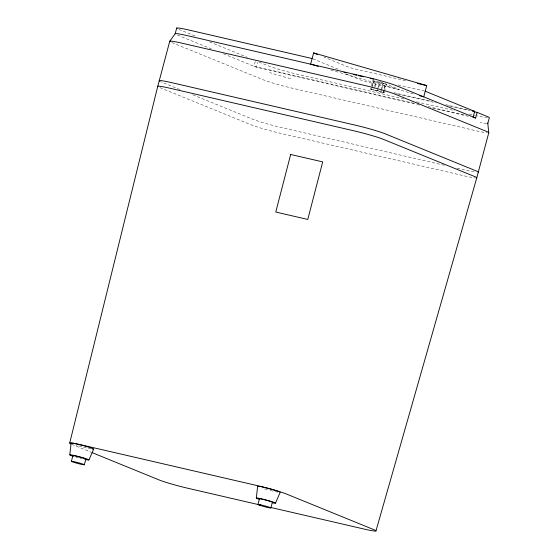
<?xml version="1.0" encoding="UTF-8"?>
<svg xmlns="http://www.w3.org/2000/svg" width="559" height="559" viewBox="0 0 559 559"><rect width="100%" height="100%" fill="white"/><g stroke="black" fill="none" stroke-linecap="round" stroke-linejoin="round"><path stroke-width="0.42" stroke-dasharray="2.79 2.1" d="M255.295 61.448L254.01 66.276L415.414 103.639M419.571 105.036L256.469 67.283L257.755 62.454M384.76 90.544L384.145 92.85L382.992 92.773L370.631 89.202L372.874 80.748L380.127 82.236L386.395 84.395L384.962 89.775M371.288 89.615L372.105 86.54M372.308 85.772L373.538 81.16L372.874 80.748M372.189 87.742L374.027 80.824M373.58 90.404L374.397 87.33M374.6 86.561L375.83 81.949L373.538 81.16M375.25 86.75L376.682 81.369M376.892 91.362L377.709 88.287M377.912 87.518L379.142 82.907L375.83 81.949M384.145 92.85L377.877 90.691L380.127 82.236M380.337 92.228L380.742 90.691M380.952 89.922L382.587 83.773L386.395 84.395M381.196 91.648L381.804 89.342M382.014 88.574L383.439 83.193M382.992 92.773L385.242 84.318M383.488 92.438L384.096 90.132M384.306 89.363L385.731 83.983M370.631 89.202L377.877 90.691M405.575 80.692L355.594 69.12A5.842 0.377 14.9 0 1 348.054 66.947L324.031 57.151M398.141 84.954L424.407 91.033M393.976 92.696L432.198 101.542M445.796 104.694L467.876 109.802M397.281 93.898L436.355 102.94M449.101 105.889L470.336 110.808M403.794 98.866L297.563 74.277A22.898 1.474 14.9 0 1 267.999 65.738L257.965 61.651M416.539 101.822L454.781 110.675M469.232 114.015L475.178 115.392M428.152 106.587L466.381 115.44M432.31 107.985L470.538 116.831M444.398 165.275L282.595 127.829A23.366 1.509 14.9 0 1 252.43 119.109L192.051 94.492M457.101 168.217L465.577 170.181A23.366 1.509 14.9 0 0 475.919 172.214M379.142 82.907L382.587 83.773M330.753 69.994L413.688 93.954M380.015 81.614L399.245 89.454L363.664 81.216L344.414 73.369M312.928 58.87L340.145 69.966M178.845 29.389L195.79 36.3M209.506 41.89L247.441 57.353M177.343 35.021L211.239 48.843M223.341 53.776L256.469 67.283M171.948 42.582L262.926 79.678A23.366 1.509 14.9 0 0 293.091 88.392L476.065 130.743A23.366 1.509 14.9 0 0 487.036 132.853M179.97 89.573L161.453 82.019A23.366 1.509 14.9 0 1 160.342 81.537M159.958 87.651L250.935 124.741A23.366 1.509 14.9 0 0 281.1 133.461L464.075 175.812A23.366 1.509 14.9 0 0 475.569 177.965M71.811 444.349L91.222 452.259M277.662 492.13A11.683 0.755 14.9 0 1 268.068 489.88M267.251 489.656A11.683 0.755 14.9 0 1 262.548 488.28M91.124 448.954A11.683 0.755 14.9 0 1 76.01 445.104M81.991 458.743A9.929 0.643 14.9 0 1 80.314 458.317M78.658 457.884A9.929 0.643 14.9 0 1 75.409 456.962M290.575 78.588A22.898 1.474 14.9 0 1 269.676 72.544M487.434 117.83A22.898 1.474 14.9 0 1 476.883 115.79M486.644 123.532A22.898 1.474 14.9 0 1 480.209 122.477"/><path stroke-width="0.84" d="M69.784 454.823L71.091 443.098A11.683 0.755 14.9 0 1 85.136 446.117A11.683 0.755 14.9 0 1 92.647 449.184M256.322 497.999L257.629 486.274A11.683 0.755 14.9 0 1 269.717 488.755A11.683 0.755 14.9 0 1 280.15 492.36L275.468 503.17M69.707 443.028L157.764 86.282L169.754 41.212L175.191 33.673L176.693 28.041M71.384 461.294L72.887 455.662M84.332 464.788A6.715 0.433 14.9 0 0 75.032 461.888A6.715 0.433 14.9 0 0 74.214 462.447A6.715 0.433 14.9 0 0 84.332 464.788L85.827 459.156M419.557 95.652L423.75 96.861L426.748 85.597L313.627 52.909L310.629 64.173L318.176 66.36M257.923 504.47L259.418 498.838A6.715 0.433 14.9 0 1 266.363 500.263A6.715 0.433 14.9 0 1 272.366 502.331L270.863 507.963A6.715 0.433 14.9 0 1 260.746 505.622A6.715 0.433 14.9 0 1 261.57 505.063A6.715 0.433 14.9 0 1 270.863 507.963M473.173 117.013L474.675 111.374L425.252 91.229M473.089 117.425L475.632 118.012L477.134 112.38L472.886 111.395M375.948 530.973L476.764 177.888L488.755 132.818L487.818 123.448L489.314 117.816A22.898 1.474 14.9 0 0 487.168 116.468L477.134 112.38M88.93 459.987L93.619 449.177M312.132 58.541L189.124 30.074A22.898 1.474 14.9 0 0 177.028 28.53M417.433 83.438L426.748 85.597M343.911 72.272L346.454 72.859M353.232 74.424L356.621 75.213M358.312 75.605L363.399 76.779M370.17 78.351L373.559 79.133M472.124 110.787L474.675 111.374M261.088 505.217L188.11 488.321A22.43 1.446 14.9 0 1 159.147 479.957L92.032 452.587M270.423 507.376L363.769 528.982A22.43 1.446 14.9 0 0 373.845 529.653L286.508 494.044A22.43 1.446 14.9 0 0 257.545 485.68L81.887 445.02A22.43 1.446 14.9 0 0 70.748 443.888M475.632 118.012L396.506 85.751A22.898 1.474 14.9 0 0 366.949 77.212L187.628 35.706A22.898 1.474 14.9 0 0 175.17 33.868M313.627 52.909L317.631 54.544M259.523 499.397A9.929 0.643 14.9 0 1 258.88 498.272A9.929 0.643 14.9 0 1 272.631 501.898A9.929 0.643 14.9 0 1 272.547 502.827M73.515 456.053A6.715 0.433 14.9 0 1 79.832 457.087A6.715 0.433 14.9 0 1 84.723 459.079M72.991 456.214A9.929 0.643 14.9 0 1 72.586 455.145A9.929 0.643 14.9 0 1 86.568 458.876A9.929 0.643 14.9 0 1 85.234 459.484M170.097 41.708A23.366 1.509 14.9 0 1 182.444 43.281L365.418 85.632A23.366 1.509 14.9 0 1 395.583 94.352L486.568 131.442A23.366 1.509 14.9 0 1 488.755 132.818M487.483 122.966A22.898 1.474 14.9 0 1 487.818 123.448M476.764 177.888A23.366 1.509 14.9 0 0 474.57 176.511L383.593 139.422A23.366 1.509 14.9 0 0 353.428 130.701L170.453 88.35A23.366 1.509 14.9 0 0 157.743 86.477M478.266 172.249A23.366 1.509 14.9 0 0 476.072 170.879L385.095 133.79A23.366 1.509 14.9 0 0 354.93 125.069L171.948 82.718A23.366 1.509 14.9 0 0 159.601 81.146M290.68 154.48L275.762 212.043L307.778 219.456L322.704 161.886L290.68 154.48"/></g></svg>
